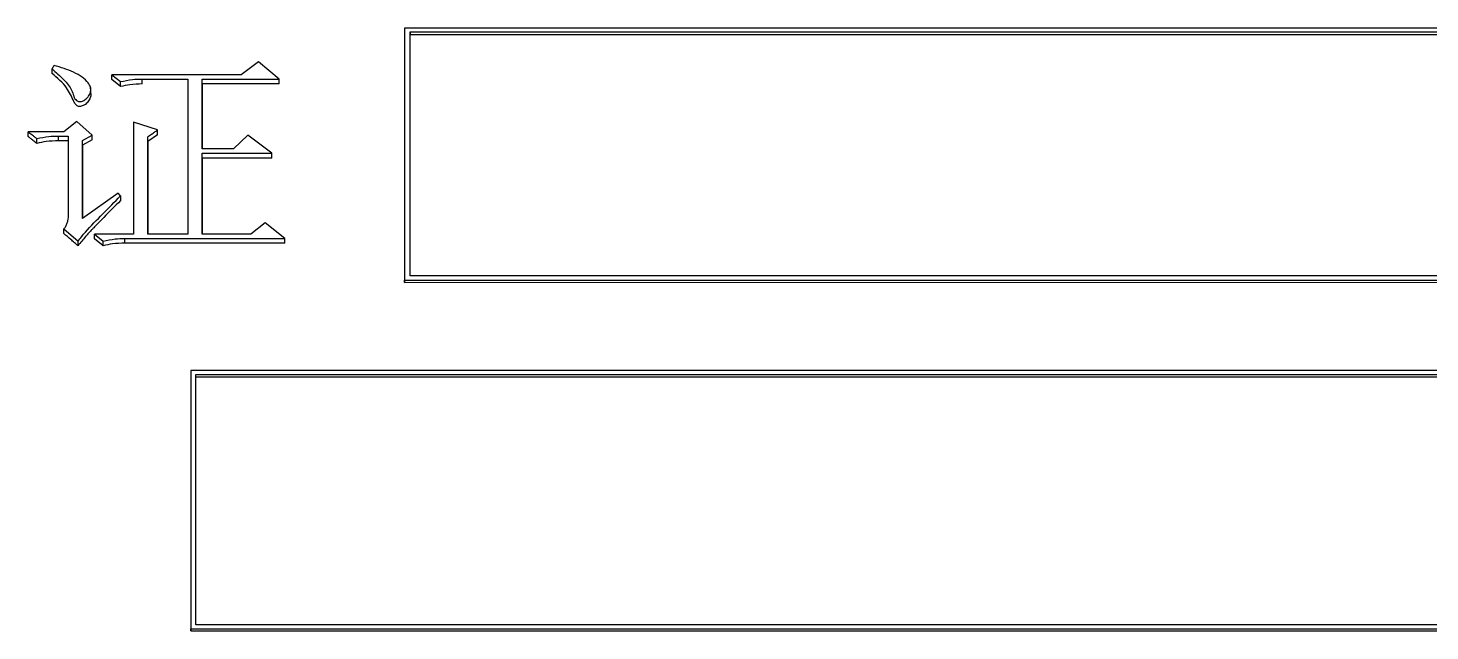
# Model space of a CAD drawing. Header units: millimetres. Extents: x 2028 to 4172, y 863 to 2379.
# Drawn here: x 2538.92 to 2552.87, y 2181.04 to 2187.04 of the extents above; entities that cross this region are included whole.
import ezdxf

# ---------------------------------------------------------------- set-up
doc = ezdxf.new("R2010")
doc.units = ezdxf.units.MM

msp = doc.modelspace()

# ---------------------------------------------------------------- linework, layer by layer
at = {"color": 7, "linetype": 'Continuous', "lineweight": 25}
for p, q in [((2562.676, 2187.035), (2542.666, 2187.035)), ((2542.666, 2187.035), (2542.666, 2187.011)), ((2542.666, 2187.011), (2542.666, 2184.505)), ((2542.722, 2186.996), (2562.626, 2186.996)), ((2542.722, 2186.996), (2542.722, 2186.971)), ((2542.722, 2186.971), (2562.626, 2186.971)), ((2541.216, 2186.699), (2541.043, 2186.57)), ((2541.421, 2186.528), (2541.216, 2186.699)), ((2539.161, 2186.582), (2539.161, 2186.63)), ((2539.756, 2186.57), (2539.842, 2186.502)), ((2541.043, 2186.57), (2539.756, 2186.57)), ((2539.756, 2186.522), (2539.756, 2186.57)), ((2539.842, 2186.453), (2539.756, 2186.522)), ((2540.058, 2186.528), (2540.513, 2186.528)), ((2540.058, 2186.479), (2540.058, 2186.528)), ((2540.513, 2186.528), (2540.513, 2184.985)), ((2540.653, 2186.528), (2541.421, 2186.528)), ((2540.653, 2185.832), (2540.653, 2186.528)), ((2540.653, 2186.479), (2540.653, 2186.528)), ((2539.545, 2186.432), (2539.545, 2186.441)), ((2539.545, 2186.393), (2539.545, 2186.408)), ((2539.842, 2186.453), (2539.842, 2186.502)), ((2540.653, 2186.479), (2540.653, 2185.832)), ((2541.421, 2186.479), (2540.653, 2186.479)), ((2539.409, 2186.107), (2539.28, 2186.004)), ((2539.561, 2185.969), (2539.409, 2186.107)), ((2539.28, 2186.004), (2538.923, 2186.004)), ((2538.923, 2185.956), (2538.923, 2186.004)), ((2539.463, 2185.918), (2539.561, 2185.969)), ((2539.561, 2185.922), (2539.561, 2185.969)), ((2539.972, 2186.098), (2539.972, 2184.985)), ((2540.21, 2186.021), (2539.972, 2186.098)), ((2540.21, 2185.973), (2540.113, 2185.905)), ((2540.21, 2185.973), (2540.21, 2186.021)), ((2541.108, 2185.969), (2540.967, 2185.832)), ((2541.346, 2185.789), (2541.108, 2185.969)), ((2539.009, 2185.887), (2539.009, 2185.935)), ((2539.225, 2185.961), (2539.323, 2185.961)), ((2539.225, 2185.913), (2539.225, 2185.961)), ((2539.323, 2185.913), (2539.225, 2185.913)), ((2539.323, 2185.961), (2539.323, 2185.193)), ((2539.561, 2185.922), (2539.463, 2185.87)), ((2539.463, 2185.141), (2539.463, 2185.918)), ((2539.463, 2185.87), (2539.463, 2185.918)), ((2539.463, 2185.87), (2539.463, 2185.141)), ((2540.113, 2184.985), (2540.113, 2185.952)), ((2540.113, 2185.905), (2540.113, 2185.952)), ((2540.113, 2185.905), (2540.113, 2184.985)), ((2540.967, 2185.832), (2540.653, 2185.832)), ((2540.653, 2185.789), (2541.346, 2185.789)), ((2540.653, 2184.985), (2540.653, 2185.789)), ((2540.653, 2185.741), (2540.653, 2185.789)), ((2540.653, 2185.741), (2540.653, 2184.985)), ((2541.346, 2185.741), (2540.653, 2185.741)), ((2539.82, 2185.392), (2539.463, 2185.141)), ((2539.842, 2185.366), (2539.82, 2185.392)), ((2539.842, 2185.366), (2539.842, 2185.319)), ((2539.28, 2185.037), (2539.42, 2184.915)), ((2541.281, 2185.097), (2541.14, 2184.985)), ((2541.475, 2184.941), (2541.281, 2185.097)), ((2539.42, 2184.869), (2539.42, 2184.915)), ((2539.582, 2184.985), (2539.669, 2184.915)), ((2539.972, 2184.985), (2539.582, 2184.985)), ((2539.582, 2184.938), (2539.582, 2184.985)), ((2539.669, 2184.869), (2539.582, 2184.938)), ((2539.669, 2184.869), (2539.669, 2184.915)), ((2539.885, 2184.941), (2541.475, 2184.941)), ((2539.885, 2184.895), (2539.885, 2184.941)), ((2541.475, 2184.895), (2539.885, 2184.895)), ((2540.513, 2184.985), (2540.113, 2184.985)), ((2541.14, 2184.985), (2540.653, 2184.985)), ((2541.475, 2184.895), (2541.475, 2184.941)), ((2542.666, 2184.528), (2562.676, 2184.529)), ((2542.666, 2184.505), (2542.666, 2184.528)), ((2542.666, 2184.505), (2562.676, 2184.506)), ((2562.626, 2184.569), (2542.722, 2184.569)), ((2562.676, 2183.63), (2540.543, 2183.63)), ((2540.543, 2183.63), (2540.543, 2183.607)), ((2540.543, 2183.607), (2540.543, 2181.037)), ((2540.593, 2183.589), (2562.626, 2183.589)), ((2540.593, 2183.567), (2540.593, 2183.589)), ((2540.593, 2183.567), (2562.626, 2183.567)), ((2562.626, 2181.099), (2540.593, 2181.099)), ((2540.543, 2181.058), (2562.676, 2181.058)), ((2540.543, 2181.037), (2540.543, 2181.058)), ((2540.543, 2181.037), (2562.676, 2181.037))]:
    msp.add_line(p, q, dxfattribs=at)
at = {"color": 7, "linetype": 'Continuous', "lineweight": 25, "flags": 128}
for points in [[(2541.421, 2186.479), (2541.421, 2186.503), (2541.421, 2186.528)], [(2541.346, 2185.741), (2541.346, 2185.765), (2541.346, 2185.789)], [(2539.28, 2184.99), (2539.28, 2185.002), (2539.28, 2185.014), (2539.28, 2185.037)]]:
    msp.add_lwpolyline(points, dxfattribs=at)
at = {"color": 7, "linetype": 'Continuous', "lineweight": 25}
for points, knots in [([(2542.666, 2187.035), (2542.666, 2186.787), (2542.666, 2186.289), (2542.666, 2185.454), (2542.666, 2184.865), (2542.666, 2184.528)], [0, 0, 0, 0, 0.300081, 0.600162, 1, 1, 1, 1]), ([(2542.722, 2184.569), (2542.722, 2184.821), (2542.722, 2185.327), (2542.722, 2186.137), (2542.722, 2186.691), (2542.722, 2186.996)], [0, 0, 0, 0, 0.3099205, 0.6198411, 1, 1, 1, 1]), ([(2542.722, 2184.569), (2542.722, 2184.765), (2542.722, 2185.165), (2542.722, 2185.968), (2542.722, 2186.57), (2542.722, 2186.971)], [0, 0, 0, 0, 0.242928, 0.495343, 1, 1, 1, 1]), ([(2539.161, 2186.63), (2539.2, 2186.595), (2539.273, 2186.53), (2539.353, 2186.439), (2539.372, 2186.369), (2539.387, 2186.334), (2539.402, 2186.316), (2539.416, 2186.306), (2539.432, 2186.302), (2539.453, 2186.304), (2539.482, 2186.316), (2539.514, 2186.34), (2539.537, 2186.375), (2539.55, 2186.412), (2539.545, 2186.452), (2539.517, 2186.499), (2539.436, 2186.574), (2539.312, 2186.623), (2539.215, 2186.654), (2539.182, 2186.664)], [0, 0, 0, 0, 0.149443, 0.274042, 0.333076, 0.362754, 0.385188, 0.398021, 0.410985, 0.42602, 0.45239, 0.493257, 0.533496, 0.57286, 0.60517, 0.651682, 0.729284, 0.908686, 1, 1, 1, 1]), ([(2539.182, 2186.664), (2539.179, 2186.659), (2539.171, 2186.647), (2539.164, 2186.636), (2539.161, 2186.63)], [0, 0, 0, 0, 0.5, 1, 1, 1, 1]), ([(2539.545, 2186.393), (2539.546, 2186.382), (2539.549, 2186.357), (2539.533, 2186.319), (2539.505, 2186.282), (2539.471, 2186.262), (2539.443, 2186.255), (2539.426, 2186.254), (2539.409, 2186.261), (2539.392, 2186.278), (2539.361, 2186.34), (2539.31, 2186.459), (2539.214, 2186.538), (2539.161, 2186.582)], [0, 0, 0, 0, 0.052453, 0.123771, 0.19881, 0.271367, 0.297266, 0.323434, 0.346422, 0.375988, 0.432132, 0.683487, 1, 1, 1, 1]), ([(2539.842, 2186.502), (2539.882, 2186.51), (2539.953, 2186.526), (2540.026, 2186.527), (2540.058, 2186.528)], [0, 0, 0, 0, 0.558835, 1, 1, 1, 1]), ([(2540.058, 2186.479), (2540.017, 2186.478), (2539.944, 2186.476), (2539.873, 2186.46), (2539.842, 2186.453)], [0, 0, 0, 0, 0.561085, 1, 1, 1, 1]), ([(2538.923, 2186.004), (2538.935, 2185.994), (2538.956, 2185.978), (2538.984, 2185.955), (2539.001, 2185.942), (2539.009, 2185.935)], [0, 0, 0, 0, 0.42835, 0.71417, 1, 1, 1, 1]), ([(2540.113, 2185.952), (2540.125, 2185.961), (2540.148, 2185.977), (2540.181, 2186), (2540.2, 2186.014), (2540.21, 2186.021)], [0, 0, 0, 0, 0.400149, 0.700074, 1, 1, 1, 1]), ([(2539.009, 2185.887), (2538.997, 2185.897), (2538.976, 2185.914), (2538.947, 2185.937), (2538.931, 2185.95), (2538.923, 2185.956)], [0, 0, 0, 0, 0.432889, 0.716443, 1, 1, 1, 1]), ([(2539.009, 2185.935), (2539.049, 2185.944), (2539.12, 2185.959), (2539.193, 2185.96), (2539.225, 2185.961)], [0, 0, 0, 0, 0.5588391, 1, 1, 1, 1]), ([(2539.225, 2185.913), (2539.184, 2185.912), (2539.111, 2185.91), (2539.04, 2185.894), (2539.009, 2185.887)], [0, 0, 0, 0, 0.561089, 1, 1, 1, 1]), ([(2539.42, 2184.915), (2539.444, 2184.946), (2539.519, 2185.041), (2539.667, 2185.186), (2539.784, 2185.306), (2539.842, 2185.366)], [0, 0, 0, 0, 0.190523, 0.595111, 1, 1, 1, 1]), ([(2539.842, 2185.319), (2539.786, 2185.263), (2539.708, 2185.185), (2539.62, 2185.095), (2539.584, 2185.058), (2539.567, 2185.04), (2539.559, 2185.032), (2539.548, 2185.02), (2539.537, 2185.009), (2539.518, 2184.988), (2539.479, 2184.943), (2539.445, 2184.9), (2539.42, 2184.869)], [0, 0, 0, 0, 0.381229, 0.535671, 0.612893, 0.632198, 0.651503, 0.670808, 0.709419, 0.728724, 0.805952, 1, 1, 1, 1]), ([(2539.323, 2185.193), (2539.322, 2185.174), (2539.321, 2185.144), (2539.313, 2185.102), (2539.301, 2185.068), (2539.287, 2185.047), (2539.28, 2185.037)], [0, 0, 0, 0, 0.337489, 0.556536, 0.776867, 1, 1, 1, 1]), ([(2539.42, 2184.869), (2539.408, 2184.879), (2539.384, 2184.9), (2539.337, 2184.941), (2539.302, 2184.971), (2539.28, 2184.99)], [0, 0, 0, 0, 0.257321, 0.514642, 1, 1, 1, 1]), ([(2539.669, 2184.915), (2539.709, 2184.924), (2539.78, 2184.939), (2539.853, 2184.941), (2539.885, 2184.941)], [0, 0, 0, 0, 0.558835, 1, 1, 1, 1]), ([(2539.885, 2184.895), (2539.844, 2184.894), (2539.771, 2184.892), (2539.7, 2184.876), (2539.669, 2184.869)], [0, 0, 0, 0, 0.5610854, 1, 1, 1, 1]), ([(2540.543, 2183.63), (2540.543, 2183.374), (2540.543, 2182.864), (2540.543, 2182.007), (2540.543, 2181.403), (2540.543, 2181.058)], [0, 0, 0, 0, 0.3000809, 0.6001618, 1, 1, 1, 1]), ([(2540.593, 2181.099), (2540.593, 2181.358), (2540.593, 2181.876), (2540.593, 2182.707), (2540.593, 2183.276), (2540.593, 2183.589)], [0, 0, 0, 0, 0.3099206, 0.6198411, 1, 1, 1, 1]), ([(2540.593, 2181.099), (2540.593, 2181.301), (2540.593, 2181.712), (2540.593, 2182.537), (2540.593, 2183.155), (2540.593, 2183.567)], [0, 0, 0, 0, 0.2437907, 0.495918, 1, 1, 1, 1])]:
    msp.add_open_spline(points, degree=3, knots=knots, dxfattribs=at)

doc.saveas('drawing.dxf')
